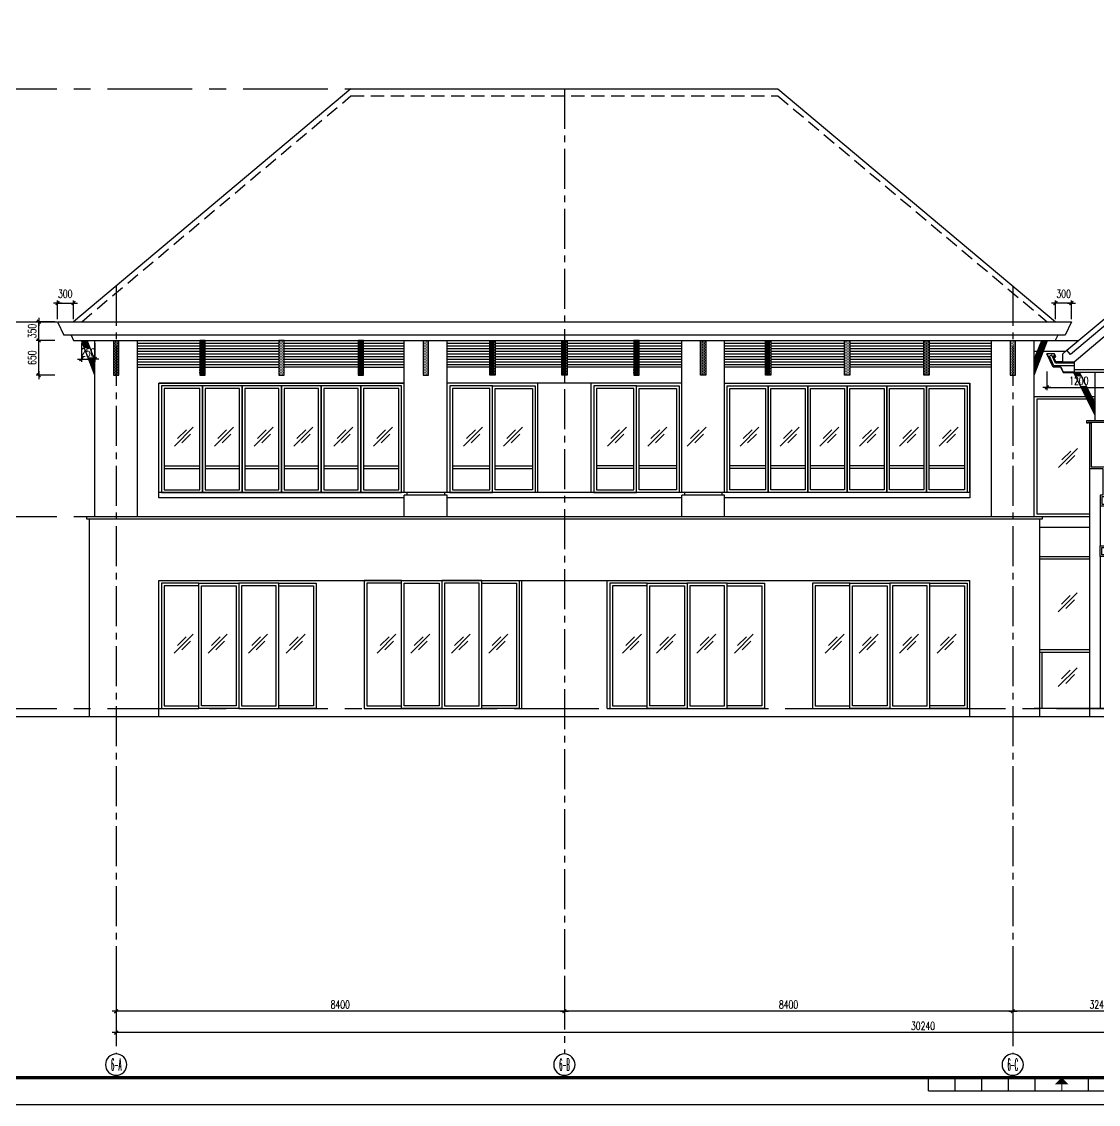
# Model space of a CAD drawing. Extents: x -395226 to -176901, y -140672 to 68263.
# Drawn here: x -264511 to -244335, y -127417 to -107127 of the extents above; entities that cross this region are included whole.
import ezdxf
from ezdxf.enums import TextEntityAlignment as Align

# ---------------------------------------------------------------- set-up
doc = ezdxf.new("R2010")
doc.units = 0
doc.header["$LTSCALE"] = 1000
doc.header["$MEASUREMENT"] = 0
for name, pattern in [('ACAD_ISO08W100', [36, 24, -3, 6, -3]), ('CENTER', [50.8, 31.75, -6.35, 6.35, -6.35]), ('HIDDEN', [0.375, 0.25, -0.125]), ('Plans$0$CENTER2', [1.125, 0.75, -0.125, 0.125, -0.125])]:
    doc.linetypes.add(name, pattern=pattern)
doc.layers.get('0').update_dxf_attribs({"linetype": 'CONTINUOUS'})
doc.layers.get('Defpoints').update_dxf_attribs({"linetype": 'CONTINUOUS'})
for name, color, linetype in [('A-AXIS', 3, 'CONTINUOUS'), ('A-AXIS-TEXT', 7, 'CONTINUOUS'), ('A-COLUMN', 1, 'CONTINUOUS'), ('A-DIM', 201, 'CONTINUOUS'), ('A-DOTE', 8, 'ACAD_ISO08W100'), ('A-FACADE', 5, 'CONTINUOUS'), ('A-FACADE-hatch', 252, 'CONTINUOUS'), ('A-FIN-GRAN', 34, 'CONTINUOUS'), ('A-FIN-METAL', 150, 'CONTINUOUS'), ('A-LINE', 8, 'CONTINUOUS'), ('A-PUB-DIM', 3, 'CONTINUOUS'), ('A-ROOF', 7, 'CONTINUOUS'), ('A-SITE', 7, 'CONTINUOUS'), ('A-WINDOW', 4, 'CONTINUOUS'), ('A_Elev_1', 1, 'CONTINUOUS'), ('A_Hatch', 8, 'CONTINUOUS'), ('A_Wall', 3, 'CONTINUOUS'), ('A_Window', 1, 'CONTINUOUS'), ('FIN 01', 8, 'CONTINUOUS'), ('GLZ 01', 8, 'CONTINUOUS'), ('Plans$0$Grid', 9, 'Plans$0$CENTER2'), ('图框', 7, 'CONTINUOUS')]:
    doc.layers.add(name, color=color, linetype=linetype)
doc.styles.add('COMPLEX', font='COMPLEX')
doc.styles.add('DIM_FONT', font='SIMPLEX', dxfattribs={"width": 0.7, "bigfont": 'GBCBIG'})
doc.dimstyles.new('DIM100', dxfattribs={"dimscale": 100, "dimtxt": 3, "dimasz": 0.01, "dimexe": 1, "dimexo": 1, "dimgap": 1, "dimtad": 1, "dimdec": 0, "dimzin": 0, "dimdsep": 46, "dimtxsty": 'DIM_FONT', "dimblk1": '_DIMX', "dimblk2": '_DIMX', "dimsah": 1, "dimcen": 0.01, "dimclrd": 256, "dimclre": 256, "dimclrt": 7, "dimadec": 0, "dimazin": 0, "dimtfac": 1, "dimtdec": 0, "dimtix": 1, "dimtmove": 2, "dimatfit": 3, "dimldrblk": '_DIMX', "dimfxl": 0, "dimtolj": 1, "dimtzin": 5, "dimarcsym": 0})

# ---------------------------------------------------------------- blocks, each defined once
blk = doc.blocks.new('A$C60017351')
at = {"layer": 'A-FIN-GRAN'}
for p, q in [((-570, 1450), (-600, 1450)), ((-400, -100), (-400, -850)), ((-400, -1050), (-400, -3900))]:
    blk.add_line(p, q, dxfattribs=at)
for points in [[(-625, 1450), (-650, 1450), (-650, 1500), (-200, 1500)], [(-625, 1450), (-625, 1470), (-200, 1470)], [(-600, 1450), (-600, 600), (-350, 600), (-350, 100), (-400, 100), (-400, -100), (-200, -100)], [(-570, 1450), (-570, 630), (-320, 630), (-320, 70), (-370, 70), (-370, -70), (-200, -70)], [(-600, 600), (-600, -4050)], [(-200, -1050), (-400, -1050), (-400, -850), (-200, -850)], [(-200, -1020), (-370, -1020), (-370, -880), (-200, -880)], [(-200, -3900), (-600, -3900), (-600, -4050)]]:
    blk.add_lwpolyline(points, dxfattribs=at)
blk.add_arc((-613, 1450), 12.5, 0, 180, dxfattribs=at)
at = {"layer": 'A-FIN-METAL'}
for points in [[(0, -850), (0, -1050), (-200, -1050), (-200, -850)], [(-10, -860), (-10, -1040), (-190, -1040), (-190, -860)]]:
    blk.add_lwpolyline(points, close=True, dxfattribs=at)
at = {"layer": 'A-WINDOW'}
for p, q in [((-170, -125), (-170, -825)), ((-130, -125), (-170, -125)), ((-130, -125), (-130, -825)), ((-100, -150), (-100, -100)), ((-130, -825), (-170, -825))]:
    blk.add_line(p, q, dxfattribs=at)
for points in [[(-170, -150), (-200, -150), (-200, -100)], [(-200, -150), (-200, -800)], [(-100, -150), (-130, -150)], [(-100, -150), (-100, -800)], [(0, -100), (0, -850)], [(-170, -800), (-200, -800), (-200, -850)], [(-100, -850), (-100, -800), (-130, -800)]]:
    blk.add_lwpolyline(points, dxfattribs=at)
blk = doc.blocks.new('glass hatch')
at = {"color": 9}
for p, q in [((0, 0), (355, 355)), ((61, 143), (225, 306)), ((143, 61), (306, 225))]:
    blk.add_line(p, q, dxfattribs=at)
blk = doc.blocks.new('A$C497E62DC')
for p, q in [((0, 0), (0, 3300)), ((800, 0), (800, 3300))]:
    blk.add_line(p, q)
at = {"color": 8}
blk.add_lwpolyline([(350, 3300), (350, 2650), (450, 2650), (450, 3300)], dxfattribs=at)
blk = doc.blocks.new('_DIMX')
blk.add_line((-150, 0), (150, 0))
at = {"const_width": 50}
blk.add_lwpolyline([(-70, -70), (70, 70)], dxfattribs=at)
blk = doc.blocks.new('*D913')
at = {"layer": 'A-DIM', "lineweight": -2}
for p, q in [((-263390, -113150), (-263390, -113500)), ((-263140, -113150), (-263140, -113500)), ((-263390, -113450), (-263391, -113450)), ((-263390, -113450), (-263140, -113450)), ((-263139, -113450), (-263139, -113450))]:
    blk.add_line(p, q, dxfattribs=at)
at = {"layer": 'Defpoints', "color": 0}
for p in [(-263390, -113100), (-263140, -113100), (-263140, -113450)]:
    blk.add_point(p, dxfattribs=at)
at = {"layer": 'A-DIM', "lineweight": -2, "xscale": 0.5, "yscale": 0.5, "zscale": 0.5}
blk.add_blockref('_DIMX', (-263390, -113450), dxfattribs=at)
at = {"layer": 'A-DIM', "lineweight": -2, "xscale": 0.5, "yscale": 0.5, "zscale": 0.5, "rotation": 180}
blk.add_blockref('_DIMX', (-263140, -113450), dxfattribs=at)
at = {"layer": 'A-DIM', "insert": (-263265, -113325), "char_height": 150, "attachment_point": 5, "style": 'DIM_FONT'}
blk.add_mtext('\\A1;250', dxfattribs=at)
blk = doc.blocks.new('*D914')
at = {"layer": 'A-DIM', "lineweight": -2}
for p, q in [((-263890, -113100), (-264240, -113100)), ((-264190, -113750), (-264190, -113101)), ((-263890, -113750), (-264240, -113750))]:
    blk.add_line(p, q, dxfattribs=at)
at = {"layer": 'Defpoints', "color": 0}
for p in [(-264190, -113100), (-263840, -113100), (-263840, -113750)]:
    blk.add_point(p, dxfattribs=at)
at = {"layer": 'A-DIM', "lineweight": -2, "xscale": 0.5, "yscale": 0.5, "zscale": 0.5}
for p, rotation in [((-264190, -113100), 90), ((-264190, -113750), 270)]:
    blk.add_blockref('_DIMX', p, dxfattribs=dict(at, rotation=rotation))
at = {"layer": 'A-DIM', "insert": (-264315, -113425), "char_height": 150, "attachment_point": 5, "rotation": 90, "style": 'DIM_FONT'}
blk.add_mtext('\\A1;650', dxfattribs=at)
blk = doc.blocks.new('*D915')
at = {"layer": 'A-DIM', "lineweight": -2}
for p, q in [((-263840, -112700), (-263840, -112350)), ((-263839, -112400), (-263540, -112400)), ((-263540, -112700), (-263540, -112350))]:
    blk.add_line(p, q, dxfattribs=at)
at = {"layer": 'Defpoints', "color": 0}
for p in [(-263540, -112400), (-263840, -112750), (-263540, -112750)]:
    blk.add_point(p, dxfattribs=at)
at = {"layer": 'A-DIM', "lineweight": -2, "xscale": 0.5, "yscale": 0.5, "zscale": 0.5, "rotation": 180}
blk.add_blockref('_DIMX', (-263840, -112400), dxfattribs=at)
at = {"layer": 'A-DIM', "lineweight": -2, "xscale": 0.5, "yscale": 0.5, "zscale": 0.5}
blk.add_blockref('_DIMX', (-263540, -112400), dxfattribs=at)
at = {"layer": 'A-DIM', "insert": (-263694, -112228), "char_height": 150, "attachment_point": 5, "style": 'DIM_FONT'}
blk.add_mtext('\\A1;300', dxfattribs=at)
blk = doc.blocks.new('*D916')
at = {"layer": 'A-DIM', "lineweight": -2}
for p, q in [((-263890, -112750), (-264240, -112750)), ((-264190, -112750), (-264190, -112749)), ((-264190, -113100), (-264190, -112750)), ((-263890, -113100), (-264240, -113100)), ((-264190, -113101), (-264190, -113101))]:
    blk.add_line(p, q, dxfattribs=at)
at = {"layer": 'Defpoints', "color": 0}
for p in [(-264190, -112750), (-263840, -112750), (-263840, -113100)]:
    blk.add_point(p, dxfattribs=at)
at = {"layer": 'A-DIM', "lineweight": -2, "xscale": 0.5, "yscale": 0.5, "zscale": 0.5}
for p, rotation in [((-264190, -112750), 270), ((-264190, -113100), 90)]:
    blk.add_blockref('_DIMX', p, dxfattribs=dict(at, rotation=rotation))
at = {"layer": 'A-DIM', "insert": (-264315, -112925), "char_height": 150, "attachment_point": 5, "rotation": 90, "style": 'DIM_FONT'}
blk.add_mtext('\\A1;350', dxfattribs=at)
blk = doc.blocks.new('*D917')
at = {"layer": 'A-DIM', "lineweight": -2}
for p, q in [((-245140, -112700), (-245140, -112350)), ((-244840, -112400), (-245139, -112400)), ((-244840, -112700), (-244840, -112350))]:
    blk.add_line(p, q, dxfattribs=at)
at = {"layer": 'Defpoints', "color": 0}
for p in [(-245140, -112400), (-245140, -112750), (-244840, -112750)]:
    blk.add_point(p, dxfattribs=at)
at = {"layer": 'A-DIM', "lineweight": -2, "xscale": 0.5, "yscale": 0.5, "zscale": 0.5, "rotation": 180}
blk.add_blockref('_DIMX', (-245140, -112400), dxfattribs=at)
at = {"layer": 'A-DIM', "lineweight": -2, "xscale": 0.5, "yscale": 0.5, "zscale": 0.5}
blk.add_blockref('_DIMX', (-244840, -112400), dxfattribs=at)
at = {"layer": 'A-DIM', "insert": (-244985, -112228), "char_height": 150, "attachment_point": 5, "style": 'DIM_FONT'}
blk.add_mtext('\\A1;300', dxfattribs=at)
blk = doc.blocks.new('*D920')
at = {"layer": 'A-PUB-DIM', "lineweight": -2}
for p, q in [((-245940, -125122), (-245940, -125723)), ((-242700, -125122), (-242700, -125723)), ((-242700, -125673), (-245939, -125673))]:
    blk.add_line(p, q, dxfattribs=at)
at = {"layer": 'Defpoints', "color": 0}
for p in [(-245940, -125072), (-242700, -125072), (-245940, -125673)]:
    blk.add_point(p, dxfattribs=at)
at = {"layer": 'A-PUB-DIM', "lineweight": -2, "xscale": 0.5, "yscale": 0.5, "zscale": 0.5, "rotation": 180}
blk.add_blockref('_DIMX', (-245940, -125673), dxfattribs=at)
at = {"layer": 'A-PUB-DIM', "lineweight": -2, "xscale": 0.5, "yscale": 0.5, "zscale": 0.5}
blk.add_blockref('_DIMX', (-242700, -125673), dxfattribs=at)
at = {"layer": 'A-PUB-DIM', "insert": (-244320, -125548), "char_height": 150, "attachment_point": 5, "style": 'DIM_FONT'}
blk.add_mtext('\\A1;3240', dxfattribs=at)
blk = doc.blocks.new('*D921')
at = {"layer": 'A-PUB-DIM', "lineweight": -2}
for p, q in [((-254340, -125122), (-254340, -125723)), ((-245940, -125122), (-245940, -125723)), ((-245940, -125673), (-254339, -125673))]:
    blk.add_line(p, q, dxfattribs=at)
at = {"layer": 'Defpoints', "color": 0}
for p in [(-254340, -125072), (-245940, -125072), (-254340, -125673)]:
    blk.add_point(p, dxfattribs=at)
at = {"layer": 'A-PUB-DIM', "lineweight": -2, "xscale": 0.5, "yscale": 0.5, "zscale": 0.5, "rotation": 180}
blk.add_blockref('_DIMX', (-254340, -125673), dxfattribs=at)
at = {"layer": 'A-PUB-DIM', "lineweight": -2, "xscale": 0.5, "yscale": 0.5, "zscale": 0.5}
blk.add_blockref('_DIMX', (-245940, -125673), dxfattribs=at)
at = {"layer": 'A-PUB-DIM', "insert": (-250140, -125548), "char_height": 150, "attachment_point": 5, "style": 'DIM_FONT'}
blk.add_mtext('\\A1;8400', dxfattribs=at)
blk = doc.blocks.new('*D922')
at = {"layer": 'A-PUB-DIM', "lineweight": -2}
for p, q in [((-262740, -125122), (-262740, -125723)), ((-254340, -125122), (-254340, -125723)), ((-254340, -125673), (-262739, -125673))]:
    blk.add_line(p, q, dxfattribs=at)
at = {"layer": 'Defpoints', "color": 0}
for p in [(-262740, -125072), (-254340, -125072), (-262740, -125673)]:
    blk.add_point(p, dxfattribs=at)
at = {"layer": 'A-PUB-DIM', "lineweight": -2, "xscale": 0.5, "yscale": 0.5, "zscale": 0.5, "rotation": 180}
blk.add_blockref('_DIMX', (-262740, -125673), dxfattribs=at)
at = {"layer": 'A-PUB-DIM', "lineweight": -2, "xscale": 0.5, "yscale": 0.5, "zscale": 0.5}
blk.add_blockref('_DIMX', (-254340, -125673), dxfattribs=at)
at = {"layer": 'A-PUB-DIM', "insert": (-258540, -125548), "char_height": 150, "attachment_point": 5, "style": 'DIM_FONT'}
blk.add_mtext('\\A1;8400', dxfattribs=at)
blk = doc.blocks.new('*D923')
at = {"layer": 'A-PUB-DIM', "lineweight": -2}
for p, q in [((-262740, -124815), (-262740, -126123)), ((-232500, -124815), (-232500, -126123)), ((-232500, -126073), (-262739, -126073))]:
    blk.add_line(p, q, dxfattribs=at)
at = {"layer": 'Defpoints', "color": 0}
for p in [(-262740, -124765), (-232500, -124765), (-262740, -126073)]:
    blk.add_point(p, dxfattribs=at)
at = {"layer": 'A-PUB-DIM', "lineweight": -2, "xscale": 0.5, "yscale": 0.5, "zscale": 0.5, "rotation": 180}
blk.add_blockref('_DIMX', (-262740, -126073), dxfattribs=at)
at = {"layer": 'A-PUB-DIM', "lineweight": -2, "xscale": 0.5, "yscale": 0.5, "zscale": 0.5}
blk.add_blockref('_DIMX', (-232500, -126073), dxfattribs=at)
at = {"layer": 'A-PUB-DIM', "insert": (-247620, -125948), "char_height": 150, "attachment_point": 5, "style": 'DIM_FONT'}
blk.add_mtext('\\A1;30240', dxfattribs=at)
blk = doc.blocks.new('_AXISO')
blk.add_circle((0, 0), 0.5)
at = {"layer": 'A-AXIS-TEXT', "style": 'COMPLEX', "width": 1.041667}
blk.add_attdef('A', text='', height=0.56, dxfattribs=at).set_placement((-0.25, -0.28), (0.25, -0.28), align=Align.FIT)
blk = doc.blocks.new('*D933')
at = {"layer": 'A-DIM', "lineweight": -2}
for p, q in [((-245300, -113681), (-245300, -114031)), ((-244100, -113681), (-244100, -114031)), ((-245299, -113981), (-244100, -113981))]:
    blk.add_line(p, q, dxfattribs=at)
at = {"layer": 'Defpoints', "color": 0}
for p in [(-245300, -113631), (-244100, -113631), (-244100, -113981)]:
    blk.add_point(p, dxfattribs=at)
at = {"layer": 'A-DIM', "lineweight": -2, "xscale": 0.5, "yscale": 0.5, "zscale": 0.5, "rotation": 180}
blk.add_blockref('_DIMX', (-245300, -113981), dxfattribs=at)
at = {"layer": 'A-DIM', "lineweight": -2, "xscale": 0.5, "yscale": 0.5, "zscale": 0.5}
blk.add_blockref('_DIMX', (-244100, -113981), dxfattribs=at)
at = {"layer": 'A-DIM', "insert": (-244700, -113856), "char_height": 150, "attachment_point": 5, "style": 'DIM_FONT'}
blk.add_mtext('\\A1;1200', dxfattribs=at)
blk = doc.blocks.new('TJAD_TK_A0')
at = {"layer": '图框'}
for p, q in [((1517.5, -436.65), (1517.5, -431.65)), ((1527.5, -436.65), (1527.5, -431.65)), ((1537.5, -436.65), (1537.5, -431.65)), ((1547.5, -436.65), (1547.5, -431.65)), ((1557.5, -436.65), (1557.5, -431.65)), ((1577.5, -436.65), (1577.5, -431.65)), ((1517.5, -436.65), (1617.5, -436.65)), ((973, -441.7), (2162, -441.7))]:
    blk.add_line(p, q, dxfattribs=at)
at = {"layer": '图框', "const_width": 1.2}
blk.add_lwpolyline([(2152, -431.7), (2152, 389.3), (998, 389.3), (998, -431.7)], close=True, dxfattribs=at)
at = {"layer": '图框', "const_width": 0.3}
blk.add_lwpolyline([(1567.5, -434.15), (1567.5, -436.65)], dxfattribs=at)
at = {"layer": '图框'}
blk.add_solid([(1570, -434.15), (1565, -434.15), (1567.5, -431.65)], dxfattribs=at)

msp = doc.modelspace()

# ---------------------------------------------------------------- hatches: boundary and pattern name
at = {"layer": 'A-FACADE-hatch'}
h = msp.add_hatch(dxfattribs=at)
h.set_pattern_fill('DOTS', color=256, scale=400, style=0)
h.set_pattern_definition([(360, (-263389.666, -113750.13), (12.5, 25), [0, -25])])
h.paths.add_polyline_path([(-263282.5, -113100.1), (-263389.7, -113100.1), (-263389.7, -113100.1), (-263139.7, -113750.1), (-263139.7, -113471.6)])
h = msp.add_hatch(dxfattribs=at)
h.set_pattern_fill('DOTS', color=256, scale=400, style=0)
h.set_pattern_definition([(360, (-262789.666, -113750.13), (12.5, 25), [0, -25])])
h.paths.add_polyline_path([(-262689.7, -113100.1), (-262789.7, -113100.1), (-262789.7, -113750.1), (-262689.7, -113750.1)])
h = msp.add_hatch(dxfattribs=at)
h.set_pattern_fill('DOTS', color=256, scale=400, style=0)
h.set_pattern_definition([(360, (-261173, -113750.13), (12.5, 25), [0, -25])])
h.paths.add_polyline_path([(-261073, -113100.1), (-261173, -113100.1), (-261173, -113750.1), (-261073, -113750.1)])
h = msp.add_hatch(dxfattribs=at)
h.set_pattern_fill('DOTS', color=256, scale=400, style=0)
h.set_pattern_definition([(360, (-259689.666, -113750.13), (12.5, 25), [0, -25])])
h.paths.add_polyline_path([(-259589.7, -113100.1), (-259689.7, -113100.1), (-259689.7, -113750.1), (-259589.7, -113750.1)])
h = msp.add_hatch(dxfattribs=at)
h.set_pattern_fill('DOTS', color=256, scale=400, style=0)
h.set_pattern_definition([(360, (-258206.333, -113750.13), (12.5, 25), [0, -25])])
h.paths.add_polyline_path([(-258106.3, -113100.1), (-258206.3, -113100.1), (-258206.3, -113750.1), (-258106.3, -113750.1)])
h = msp.add_hatch(dxfattribs=at)
h.set_pattern_fill('DOTS', color=256, scale=400, style=0)
h.set_pattern_definition([(360, (-256989.666, -113750.13), (12.5, 25), [0, -25])])
h.paths.add_polyline_path([(-256889.7, -113100.1), (-256989.7, -113100.1), (-256989.7, -113750.1), (-256889.7, -113750.1)])
h = msp.add_hatch(dxfattribs=at)
h.set_pattern_fill('DOTS', color=256, scale=400, style=0)
h.set_pattern_definition([(360, (-255739.666, -113750.13), (12.5, 25), [0, -25])])
h.paths.add_polyline_path([(-255639.7, -113100.1), (-255739.7, -113100.1), (-255739.7, -113750.1), (-255639.7, -113750.1)])
h = msp.add_hatch(dxfattribs=at)
h.set_pattern_fill('DOTS', color=256, scale=400, style=0)
h.set_pattern_definition([(360, (-254389.666, -113750.13), (12.5, 25), [0, -25])])
h.paths.add_polyline_path([(-254289.7, -113100.1), (-254389.7, -113100.1), (-254389.7, -113750.1), (-254289.7, -113750.1)])
h = msp.add_hatch(dxfattribs=at)
h.set_pattern_fill('DOTS', color=256, scale=400, style=0)
h.set_pattern_definition([(360, (-253039.666, -113750.13), (12.5, 25), [0, -25])])
h.paths.add_polyline_path([(-252939.7, -113100.1), (-253039.7, -113100.1), (-253039.7, -113750.1), (-252939.7, -113750.1)])
h = msp.add_hatch(dxfattribs=at)
h.set_pattern_fill('DOTS', color=256, scale=400, style=0)
h.set_pattern_definition([(360, (-251789.666, -113750.13), (12.5, 25), [0, -25])])
h.paths.add_polyline_path([(-251689.7, -113100.1), (-251789.7, -113100.1), (-251789.7, -113750.1), (-251689.7, -113750.1)])
h = msp.add_hatch(dxfattribs=at)
h.set_pattern_fill('DOTS', color=256, scale=400, style=0)
h.set_pattern_definition([(360, (-250573, -113750.13), (12.5, 25), [0, -25])])
h.paths.add_polyline_path([(-250473, -113100.1), (-250573, -113100.1), (-250573, -113750.1), (-250473, -113750.1)])
h = msp.add_hatch(dxfattribs=at)
h.set_pattern_fill('DOTS', color=256, scale=400, style=0)
h.set_pattern_definition([(360, (-249089.666, -113750.13), (12.5, 25), [0, -25])])
h.paths.add_polyline_path([(-248989.7, -113100.1), (-249089.7, -113100.1), (-249089.7, -113750.1), (-248989.7, -113750.1)])
h = msp.add_hatch(dxfattribs=at)
h.set_pattern_fill('DOTS', color=256, scale=400, style=0)
h.set_pattern_definition([(360, (-247606.333, -113750.13), (12.5, 25), [0, -25])])
h.paths.add_polyline_path([(-247506.3, -113100.1), (-247606.3, -113100.1), (-247606.3, -113750.1), (-247506.3, -113750.1)])
h = msp.add_hatch(dxfattribs=at)
h.set_pattern_fill('DOTS', color=256, scale=400, style=0)
h.set_pattern_definition([(360, (-245989.666, -113750.13), (12.5, 25), [0, -25])])
h.paths.add_polyline_path([(-245889.7, -113100.1), (-245989.7, -113100.1), (-245989.7, -113750.1), (-245889.7, -113750.1)])
h = msp.add_hatch(dxfattribs=at)
h.set_pattern_fill('DOTS', color=256, scale=400, style=0)
h.set_pattern_definition([(360, (-245539.666, -113750.13), (12.5, 25), [0, -25])])
h.paths.add_polyline_path([(-245539.7, -113452.8), (-245539.7, -113750.1), (-245289.7, -113100.1), (-245395.9, -113100.1)])
h = msp.add_hatch(dxfattribs=at)
h.set_pattern_fill('DOTS', color=256, scale=400, style=0)
h.set_pattern_definition([(180, (-443484.865, -64086.312), (-12.5, 25), [0, -25])])
h.paths.add_polyline_path([(-244799.7, -113700.1), (-244687.9, -113700.1), (-244399.7, -114276.5), (-244399.7, -114500.1)])
at = {"layer": 'A_Hatch'}
h = msp.add_hatch(dxfattribs=at)
h.set_pattern_fill('_USER', color=256, scale=50, style=0, pattern_type=0)
h.set_pattern_definition([(360, (-271966.5, -247952.684), (1e-14, 50), [])])
h.paths.add_polyline_path([(-246339.7, -113100.1), (-247506.3, -113100.1), (-247506.3, -113600.1), (-246339.7, -113600.1)])
h.paths.add_polyline_path([(-261173, -113100.1), (-262339.7, -113100.1), (-262339.7, -113600.1), (-261173, -113600.1)])
h.paths.add_polyline_path([(-259689.7, -113100.1), (-261073, -113100.1), (-261073, -113600.1), (-259689.7, -113600.1)])
h.paths.add_polyline_path([(-258539.7, -113100.1), (-259589.7, -113100.1), (-259589.7, -113600.1), (-258539.7, -113600.1)])
h.paths.add_polyline_path([(-258206.3, -113100.1), (-258539.7, -113100.1), (-258539.7, -113600.1), (-258206.3, -113600.1)])
h.paths.add_polyline_path([(-257339.7, -113100.1), (-258106.3, -113100.1), (-258106.3, -113600.1), (-257339.7, -113600.1)])
h.paths.add_polyline_path([(-255739.7, -113100.1), (-256539.7, -113100.1), (-256539.7, -113600.1), (-255739.7, -113600.1)])
h.paths.add_polyline_path([(-254389.7, -113100.1), (-255639.7, -113100.1), (-255639.7, -113600.1), (-254389.7, -113600.1)])
h.paths.add_polyline_path([(-253039.7, -113100.1), (-254289.7, -113100.1), (-254289.7, -113600.1), (-253039.7, -113600.1)])
h.paths.add_polyline_path([(-252139.7, -113100.1), (-252939.7, -113100.1), (-252939.7, -113600.1), (-252139.7, -113600.1)])
h.paths.add_polyline_path([(-250573, -113100.1), (-251339.7, -113100.1), (-251339.7, -113600.1), (-250573, -113600.1)])
h.paths.add_polyline_path([(-249089.7, -113100.1), (-250139.7, -113100.1), (-250139.7, -113600.1), (-249089.7, -113600.1)])
h.paths.add_polyline_path([(-250139.7, -113100.1), (-250473, -113100.1), (-250473, -113600.1), (-250139.7, -113600.1)])
h.paths.add_polyline_path([(-247606.3, -113100.1), (-248989.7, -113100.1), (-248989.7, -113600.1), (-247606.3, -113600.1)])

# ---------------------------------------------------------------- linework, layer by layer
at = {"layer": 'A-COLUMN'}
for p, q in [((-241663.3, -110681.1), (-244858.8, -113362.5)), ((-244858.8, -113362.5), (-244923.1, -113285.9))]:
    msp.add_line(p, q, dxfattribs=at)
for points in [[(-244999.7, -113500.1), (-244789.5, -113500.1), (-244099.7, -112921.3)], [(-244999.7, -113500.1), (-244999.7, -113350.1), (-244923.1, -113285.9)], [(-244399.7, -113700.1), (-244399.7, -114600.1)]]:
    msp.add_lwpolyline(points, dxfattribs=at)
at = {"layer": 'A-DOTE', "linetype": 'CENTER', "ltscale": 0.05}
for p, q in [((-267980.5, -108386.8), (-258339.7, -108386.8)), ((-267980.5, -112750.1), (-257855.5, -112750.1)), ((-267980.5, -116400.1), (-258405.5, -116400.1)), ((-267980.5, -120000.1), (-227080.5, -120000.1))]:
    msp.add_line(p, q, dxfattribs=at)
at = {"layer": 'A-FACADE'}
for p, q in [((-257339.7, -115950.1), (-257339.7, -113100.1)), ((-256539.7, -115950.1), (-256539.7, -113100.1)), ((-252139.7, -115950.1), (-252139.7, -113100.1)), ((-251339.7, -115950.1), (-251339.7, -113100.1)), ((-262339.7, -113600.1), (-261173, -113600.1)), ((-261073, -113600.1), (-259689.7, -113600.1)), ((-258206.3, -113600.1), (-259589.7, -113600.1)), ((-258106.3, -113600.1), (-257339.7, -113600.1)), ((-255739.7, -113600.1), (-256539.7, -113600.1)), ((-254389.7, -113600.1), (-255639.7, -113600.1)), ((-253039.7, -113600.1), (-254289.7, -113600.1)), ((-252139.7, -113600.1), (-252939.7, -113600.1)), ((-250573, -113600.1), (-251339.7, -113600.1)), ((-250473, -113600.1), (-249089.7, -113600.1)), ((-247606.3, -113600.1), (-248989.7, -113600.1)), ((-246339.7, -113600.1), (-247506.3, -113600.1)), ((-244099.7, -113650.1), (-244789.5, -113650.1)), ((-244099.7, -113700.1), (-244789.5, -113700.1)), ((-252139.7, -113900.1), (-256539.7, -113900.1)), ((-254839.7, -115950.1), (-254839.7, -113900.1)), ((-253839.7, -115950.1), (-253839.7, -113900.1)), ((-246739.7, -115950.1), (-246739.7, -113900.1)), ((-257339.7, -116400.1), (-257339.7, -116000.1)), ((-257289.7, -115950.1), (-257289.7, -116000.1)), ((-256589.7, -115950.1), (-256589.7, -116000.1)), ((-256539.7, -116400.1), (-256539.7, -116000.1)), ((-252139.7, -116400.1), (-252139.7, -116000.1)), ((-252089.7, -115950.1), (-252089.7, -116000.1)), ((-251389.7, -115950.1), (-251389.7, -116000.1)), ((-251339.7, -116400.1), (-251339.7, -116000.1)), ((-261939.7, -120150.1), (-261939.7, -117600.1)), ((-261939.7, -117600.1), (-246739.7, -117600.1)), ((-255139.7, -120000.1), (-255139.7, -117600.1)), ((-253539.7, -120000.1), (-253539.7, -117600.1)), ((-246739.7, -120150.1), (-246739.7, -117600.1))]:
    msp.add_line(p, q, dxfattribs=at)
for points in [[(-257339.7, -116050.1), (-261939.7, -116050.1), (-261939.7, -113900.1), (-257339.7, -113900.1)], [(-246739.7, -113900.1), (-246739.7, -116050.1), (-251339.7, -116050.1)], [(-251339.7, -113900.1), (-246739.7, -113900.1)], [(-257339.7, -115950.1), (-261939.7, -115950.1)], [(-256539.7, -115950.1), (-257339.7, -115950.1)], [(-256539.7, -116000.1), (-257339.7, -116000.1)], [(-252139.7, -115950.1), (-256539.7, -115950.1)], [(-252139.7, -116050.1), (-256539.7, -116050.1)], [(-251339.7, -115950.1), (-252139.7, -115950.1)], [(-251339.7, -116000.1), (-252139.7, -116000.1)], [(-246739.7, -115950.1), (-251339.7, -115950.1)], [(-263239.7, -120150.1), (-263239.7, -116450.1), (-263289.7, -116450.1), (-263289.7, -116400.1), (-245389.7, -116400.1), (-245389.7, -116450.1), (-245439.7, -116450.1), (-245439.7, -120150.1)], [(-245439.7, -116450.1), (-263239.7, -116450.1)]]:
    msp.add_lwpolyline(points, dxfattribs=at)
at = {"layer": 'A-FIN-GRAN'}
for p, q in [((-245142.9, -113100.1), (-244701.7, -113100.1)), ((-245539.7, -113300.1), (-245477.4, -113300.1)), ((-245366.6, -113300.1), (-244940.1, -113300.1)), ((-245389.7, -116400.1), (-244499.7, -116400.1)), ((-245439.7, -116600.1), (-244499.7, -116600.1)), ((-244499.7, -120000.1), (-245439.7, -120000.1))]:
    msp.add_line(p, q, dxfattribs=at)
at = {"layer": 'A-FIN-METAL'}
for p, q in [((-245183.1, -113600.1), (-245299.7, -113350.1)), ((-245156.8, -113353), (-245299.7, -113350.1)), ((-245179.9, -113595.1), (-245291.7, -113355.3)), ((-245160, -113357.9), (-245291.7, -113355.3)), ((-245205.3, -113375.1), (-245250.6, -113396.3)), ((-245167.2, -113575.1), (-245250.6, -113396.3)), ((-245135.3, -113525.1), (-245205.3, -113375.1)), ((-245160.9, -113389.7), (-245178.2, -113397.8)), ((-245130.4, -113500.1), (-245178.2, -113397.8)), ((-245165.5, -113391.8), (-245153.2, -113418.1)), ((-245160.9, -113389.7), (-245150.8, -113411.5)), ((-245137.9, -113405.5), (-245160, -113357.9)), ((-245131.2, -113407.9), (-245156.8, -113353)), ((-245153.2, -113418.1), (-245131.2, -113407.9)), ((-245150.8, -113411.5), (-245137.9, -113405.5)), ((-245043.1, -113600.1), (-245183.1, -113600.1)), ((-245039.9, -113595.1), (-245179.9, -113595.1)), ((-244789.5, -113575.1), (-245167.2, -113575.1)), ((-244789.5, -113525.1), (-245135.3, -113525.1)), ((-244999.7, -113500.1), (-245130.4, -113500.1)), ((-245043.1, -113600.1), (-244996.5, -113700.1)), ((-245039.9, -113595.1), (-244993.3, -113695.1)), ((-244999.7, -113500.1), (-244999.7, -113525.1)), ((-244920.1, -113500.1), (-244920.1, -113525.1)), ((-244869.6, -113500.1), (-244869.6, -113525.1)), ((-244789.5, -113500.1), (-244789.5, -113700.1)), ((-244996.5, -113700.1), (-244789.5, -113700.1)), ((-244789.5, -113695.1), (-244993.3, -113695.1))]:
    msp.add_line(p, q, dxfattribs=at)
at = {"layer": 'A-LINE', "color": 8}
for p, q in [((-258339.7, -108386.8), (-250339.7, -108386.8)), ((-263839.7, -112750.1), (-263723.1, -113000.1)), ((-244839.7, -112750.1), (-244956.2, -113000.1)), ((-244956.2, -113000.1), (-263723.1, -113000.1)), ((-263583.1, -113000.1), (-263536.5, -113100.1)), ((-245096.2, -113000.1), (-245142.9, -113100.1)), ((-263536.5, -113100.1), (-245142.9, -113100.1)), ((-263139.7, -113471.6), (-263282.5, -113100.1))]:
    msp.add_line(p, q, dxfattribs=at)
at = {"layer": 'A-LINE'}
for p, q in [((-263139.7, -113750.1), (-263389.7, -113100.1)), ((-245539.7, -113750.1), (-245289.7, -113100.1)), ((-245539.7, -113452.8), (-245395.9, -113100.1))]:
    msp.add_line(p, q, dxfattribs=at)
at = {"layer": 'A-LINE', "color": 8}
for points in [[(-258339.7, -108386.8), (-263539.7, -112750.1)], [(-250339.7, -108386.8), (-245139.7, -112750.1)], [(-263839.7, -112750.1), (-244839.7, -112750.1)]]:
    msp.add_lwpolyline(points, dxfattribs=at)
at = {"layer": 'A-LINE'}
for points in [[(-261173, -113750.1), (-261073, -113750.1), (-261073, -113100.1), (-261173, -113100.1)], [(-259689.7, -113750.1), (-259589.7, -113750.1), (-259589.7, -113100.1), (-259689.7, -113100.1)], [(-258206.3, -113750.1), (-258106.3, -113750.1), (-258106.3, -113100.1), (-258206.3, -113100.1)], [(-255639.7, -113750.1), (-255739.7, -113750.1), (-255739.7, -113100.1), (-255639.7, -113100.1)], [(-254289.7, -113750.1), (-254389.7, -113750.1), (-254389.7, -113100.1), (-254289.7, -113100.1)], [(-253039.7, -113750.1), (-252939.7, -113750.1), (-252939.7, -113100.1), (-253039.7, -113100.1)], [(-250473, -113750.1), (-250573, -113750.1), (-250573, -113100.1), (-250473, -113100.1)], [(-248989.7, -113750.1), (-249089.7, -113750.1), (-249089.7, -113100.1), (-248989.7, -113100.1)], [(-247506.3, -113750.1), (-247606.3, -113750.1), (-247606.3, -113100.1), (-247506.3, -113100.1)]]:
    msp.add_lwpolyline(points, close=True, dxfattribs=at)
for points in [[(-256989.7, -113100.1), (-256989.7, -113750.1), (-256889.7, -113750.1), (-256889.7, -113100.1)], [(-251689.7, -113100.1), (-251689.7, -113750.1), (-251789.7, -113750.1), (-251789.7, -113100.1)], [(-244799.7, -113700.1), (-244399.7, -114500.1)], [(-244687.9, -113700.1), (-244399.7, -114276.5)]]:
    msp.add_lwpolyline(points, dxfattribs=at)
at = {"layer": 'A-ROOF'}
msp.add_line((-244923.1, -113285.9), (-241699.7, -110581.1), dxfattribs=at)
at = {"layer": 'A-ROOF', "color": 8, "linetype": 'HIDDEN'}
msp.add_lwpolyline([(-263384.1, -112750.1), (-258339.7, -108517.4), (-250339.7, -108517.4), (-245295.2, -112750.1)], dxfattribs=at)
at = {"layer": 'A-SITE', "ltscale": 0.05}
msp.add_lwpolyline([(-274494.7, -120150.1), (-244099.7, -120150.1)], dxfattribs=at)
at = {"layer": 'A-WINDOW'}
for p, q in [((-245539.7, -114150.1), (-244574.7, -114150.1)), ((-244462.9, -114150.1), (-244399.7, -114150.1)), ((-261839.7, -115450.1), (-261173, -115450.1)), ((-261073, -115450.1), (-260431.3, -115450.1)), ((-260331.3, -115450.1), (-259689.7, -115450.1)), ((-259589.7, -115450.1), (-258948, -115450.1)), ((-258848, -115450.1), (-258206.3, -115450.1)), ((-258106.3, -115450.1), (-257439.7, -115450.1)), ((-256439.7, -115450.1), (-255739.7, -115450.1)), ((-255639.7, -115450.1), (-254939.7, -115450.1)), ((-253039.7, -115450.1), (-253739.7, -115450.1)), ((-252239.7, -115450.1), (-252939.7, -115450.1)), ((-250573, -115450.1), (-251239.7, -115450.1)), ((-249831.3, -115450.1), (-250473, -115450.1)), ((-249089.7, -115450.1), (-249731.3, -115450.1)), ((-248348, -115450.1), (-248989.7, -115450.1)), ((-247606.3, -115450.1), (-248248, -115450.1)), ((-246839.7, -115450.1), (-247506.3, -115450.1)), ((-261839.7, -115500.1), (-261173, -115500.1)), ((-261073, -115500.1), (-260431.3, -115500.1)), ((-260331.3, -115500.1), (-259689.7, -115500.1)), ((-259589.7, -115500.1), (-258948, -115500.1)), ((-258848, -115500.1), (-258206.3, -115500.1)), ((-258106.3, -115500.1), (-257439.7, -115500.1)), ((-256439.7, -115500.1), (-255739.7, -115500.1)), ((-255639.7, -115500.1), (-254939.7, -115500.1)), ((-253039.7, -115500.1), (-253739.7, -115500.1)), ((-252239.7, -115500.1), (-252939.7, -115500.1)), ((-250573, -115500.1), (-251239.7, -115500.1)), ((-249831.3, -115500.1), (-250473, -115500.1)), ((-249089.7, -115500.1), (-249731.3, -115500.1)), ((-248348, -115500.1), (-248989.7, -115500.1)), ((-247606.3, -115500.1), (-248248, -115500.1)), ((-246839.7, -115500.1), (-247506.3, -115500.1)), ((-245439.7, -117150.1), (-244499.7, -117150.1)), ((-244499.7, -117200.1), (-245439.7, -117200.1)), ((-244499.7, -118900.1), (-245439.7, -118900.1)), ((-244499.7, -118950.1), (-245439.7, -118950.1))]:
    msp.add_line(p, q, dxfattribs=at)
for points in [[(-261889.7, -115950.1), (-261123, -115950.1), (-261123, -113950.1), (-261889.7, -113950.1)], [(-261839.7, -115900.1), (-261173, -115900.1), (-261173, -114000.1), (-261839.7, -114000.1)], [(-261123, -115950.1), (-260381.3, -115950.1), (-260381.3, -113950.1), (-261123, -113950.1)], [(-261073, -115900.1), (-260431.3, -115900.1), (-260431.3, -114000.1), (-261073, -114000.1)], [(-260381.3, -115950.1), (-259639.7, -115950.1), (-259639.7, -113950.1), (-260381.3, -113950.1)], [(-260331.3, -115900.1), (-259689.7, -115900.1), (-259689.7, -114000.1), (-260331.3, -114000.1)], [(-259639.7, -115950.1), (-258898, -115950.1), (-258898, -113950.1), (-259639.7, -113950.1)], [(-259589.7, -115900.1), (-258948, -115900.1), (-258948, -114000.1), (-259589.7, -114000.1)], [(-258898, -115950.1), (-258156.3, -115950.1), (-258156.3, -113950.1), (-258898, -113950.1)], [(-258848, -115900.1), (-258206.3, -115900.1), (-258206.3, -114000.1), (-258848, -114000.1)], [(-258156.3, -115950.1), (-257389.7, -115950.1), (-257389.7, -113950.1), (-258156.3, -113950.1)], [(-258106.3, -115900.1), (-257439.7, -115900.1), (-257439.7, -114000.1), (-258106.3, -114000.1)], [(-256489.7, -115950.1), (-255689.7, -115950.1), (-255689.7, -113950.1), (-256489.7, -113950.1)], [(-256439.7, -115900.1), (-255739.7, -115900.1), (-255739.7, -114000.1), (-256439.7, -114000.1)], [(-254889.7, -115950.1), (-255689.7, -115950.1), (-255689.7, -113950.1), (-254889.7, -113950.1)], [(-254939.7, -115900.1), (-255639.7, -115900.1), (-255639.7, -114000.1), (-254939.7, -114000.1)], [(-253789.7, -115950.1), (-252989.7, -115950.1), (-252989.7, -113950.1), (-253789.7, -113950.1)], [(-253739.7, -115900.1), (-253039.7, -115900.1), (-253039.7, -114000.1), (-253739.7, -114000.1)], [(-252189.7, -115950.1), (-252989.7, -115950.1), (-252989.7, -113950.1), (-252189.7, -113950.1)], [(-252239.7, -115900.1), (-252939.7, -115900.1), (-252939.7, -114000.1), (-252239.7, -114000.1)], [(-250523, -115950.1), (-251289.7, -115950.1), (-251289.7, -113950.1), (-250523, -113950.1)], [(-250573, -115900.1), (-251239.7, -115900.1), (-251239.7, -114000.1), (-250573, -114000.1)], [(-249781.3, -115950.1), (-250523, -115950.1), (-250523, -113950.1), (-249781.3, -113950.1)], [(-249831.3, -115900.1), (-250473, -115900.1), (-250473, -114000.1), (-249831.3, -114000.1)], [(-249039.7, -115950.1), (-249781.3, -115950.1), (-249781.3, -113950.1), (-249039.7, -113950.1)], [(-249089.7, -115900.1), (-249731.3, -115900.1), (-249731.3, -114000.1), (-249089.7, -114000.1)], [(-248298, -115950.1), (-249039.7, -115950.1), (-249039.7, -113950.1), (-248298, -113950.1)], [(-248348, -115900.1), (-248989.7, -115900.1), (-248989.7, -114000.1), (-248348, -114000.1)], [(-247556.3, -115950.1), (-248298, -115950.1), (-248298, -113950.1), (-247556.3, -113950.1)], [(-247606.3, -115900.1), (-248248, -115900.1), (-248248, -114000.1), (-247606.3, -114000.1)], [(-246789.7, -115950.1), (-247556.3, -115950.1), (-247556.3, -113950.1), (-246789.7, -113950.1)], [(-246839.7, -115900.1), (-247506.3, -115900.1), (-247506.3, -114000.1), (-246839.7, -114000.1)], [(-261189.7, -117650.1), (-260439.7, -117650.1), (-260439.7, -120000.1), (-261189.7, -120000.1)], [(-259689.7, -117650.1), (-260439.7, -117650.1), (-260439.7, -120000.1), (-259689.7, -120000.1)], [(-257389.7, -117600.1), (-256639.7, -117600.1), (-256639.7, -120000.1), (-257389.7, -120000.1)], [(-257339.7, -117650.1), (-256689.7, -117650.1), (-256689.7, -119950.1), (-257339.7, -119950.1)], [(-255889.7, -117600.1), (-256639.7, -117600.1), (-256639.7, -120000.1), (-255889.7, -120000.1)], [(-255939.7, -117650.1), (-256589.7, -117650.1), (-256589.7, -119950.1), (-255939.7, -119950.1)], [(-252789.7, -117650.1), (-252039.7, -117650.1), (-252039.7, -120000.1), (-252789.7, -120000.1)], [(-251289.7, -117650.1), (-252039.7, -117650.1), (-252039.7, -120000.1), (-251289.7, -120000.1)], [(-248989.7, -117650.1), (-248239.7, -117650.1), (-248239.7, -120000.1), (-248989.7, -120000.1)], [(-247489.7, -117650.1), (-248239.7, -117650.1), (-248239.7, -120000.1), (-247489.7, -120000.1)], [(-261139.7, -117700.1), (-260489.7, -117700.1), (-260489.7, -119950.1), (-261139.7, -119950.1)], [(-259739.7, -117700.1), (-260389.7, -117700.1), (-260389.7, -119950.1), (-259739.7, -119950.1)], [(-252739.7, -117700.1), (-252089.7, -117700.1), (-252089.7, -119950.1), (-252739.7, -119950.1)], [(-251339.7, -117700.1), (-251989.7, -117700.1), (-251989.7, -119950.1), (-251339.7, -119950.1)], [(-248939.7, -117700.1), (-248289.7, -117700.1), (-248289.7, -119950.1), (-248939.7, -119950.1)], [(-247539.7, -117700.1), (-248189.7, -117700.1), (-248189.7, -119950.1), (-247539.7, -119950.1)]]:
    msp.add_lwpolyline(points, close=True, dxfattribs=at)
for points in [[(-244549.7, -114200.1), (-245489.7, -114200.1), (-245489.7, -116350.1), (-244499.7, -116350.1)], [(-244399.7, -114200.1), (-244437.9, -114200.1)], [(-261189.7, -117650.1), (-261889.7, -117650.1), (-261889.7, -120000.1), (-261189.7, -120000.1)], [(-259689.7, -117650.1), (-258989.7, -117650.1), (-258989.7, -120000.1), (-259689.7, -120000.1)], [(-257389.7, -117600.1), (-258089.7, -117600.1), (-258089.7, -120000.1), (-257389.7, -120000.1)], [(-257389.7, -117650.1), (-258039.7, -117650.1), (-258039.7, -119950.1), (-257389.7, -119950.1)], [(-255889.7, -117600.1), (-255189.7, -117600.1), (-255189.7, -120000.1), (-255889.7, -120000.1)], [(-255889.7, -117650.1), (-255239.7, -117650.1), (-255239.7, -119950.1), (-255889.7, -119950.1)], [(-252789.7, -117650.1), (-253489.7, -117650.1), (-253489.7, -120000.1), (-252789.7, -120000.1)], [(-251289.7, -117650.1), (-250589.7, -117650.1), (-250589.7, -120000.1), (-251289.7, -120000.1)], [(-248989.7, -117650.1), (-249689.7, -117650.1), (-249689.7, -120000.1), (-248989.7, -120000.1)], [(-247489.7, -117650.1), (-246789.7, -117650.1), (-246789.7, -120000.1), (-247489.7, -120000.1)], [(-261189.7, -117700.1), (-261839.7, -117700.1), (-261839.7, -119950.1), (-261189.7, -119950.1)], [(-259689.7, -117700.1), (-259039.7, -117700.1), (-259039.7, -119950.1), (-259689.7, -119950.1)], [(-252789.7, -117700.1), (-253439.7, -117700.1), (-253439.7, -119950.1), (-252789.7, -119950.1)], [(-251289.7, -117700.1), (-250639.7, -117700.1), (-250639.7, -119950.1), (-251289.7, -119950.1)], [(-248989.7, -117700.1), (-249639.7, -117700.1), (-249639.7, -119950.1), (-248989.7, -119950.1)], [(-247489.7, -117700.1), (-246839.7, -117700.1), (-246839.7, -119950.1), (-247489.7, -119950.1)], [(-245389.7, -120000.1), (-245389.7, -118950.1)]]:
    msp.add_lwpolyline(points, dxfattribs=at)
at = {"layer": 'A_Elev_1', "color": 1}
for p, q in [((-253539.7, -120000.1), (-250539.7, -120000.1)), ((-249739.7, -120000.1), (-246739.7, -120000.1))]:
    msp.add_line(p, q, dxfattribs=at)
at = {"layer": 'A_Window'}
msp.add_line((-261939.7, -115950.1), (-261939.7, -113900.1), dxfattribs=at)
msp.add_lwpolyline([(-257339.7, -113900.1), (-261939.7, -113900.1)], dxfattribs=at)
at = {"layer": 'FIN 01'}
msp.add_line((-244399.7, -120000.1), (-245539.7, -120000.1), dxfattribs=at)
at = {"layer": 'Plans$0$Grid', "color": 8}
for p, q in [((-254339.7, -108386.8), (-254339.7, -126473.1)), ((-262739.7, -112078.8), (-262739.7, -126473.1)), ((-245939.7, -112078.8), (-245939.7, -126473.1))]:
    msp.add_line(p, q, dxfattribs=at)

# ---------------------------------------------------------------- block references
msp.add_blockref('A$C60017351', (-243899.7, -116100.1))
at = {"layer": 'A-AXIS'}
ref = msp.add_blockref('_AXISO', (-262739.7, -126673.1), dxfattribs=dict(at, xscale=-400.0000000232831, yscale=399.9999999941792, zscale=400))
ref.add_attrib('A', '6-A', dxfattribs={"layer": 'A-AXIS-TEXT', "height": 224, "style": 'COMPLEX', "width": 0.287528}).set_placement((-262836, -126785.1), (-262639.7, -126785.1), align=Align.FIT)
ref = msp.add_blockref('_AXISO', (-254339.7, -126673.1), dxfattribs=dict(at, xscale=-400.0000000232831, yscale=399.9999999941792, zscale=400))
ref.add_attrib('A', '6-B', dxfattribs={"layer": 'A-AXIS-TEXT', "height": 224, "style": 'COMPLEX', "width": 0.292092}).set_placement((-254436, -126785.1), (-254239.7, -126785.1), align=Align.FIT)
ref = msp.add_blockref('_AXISO', (-245939.7, -126673.1), dxfattribs=dict(at, xscale=-400.0000000232831, yscale=399.9999999941792, zscale=400))
ref.add_attrib('A', '6-C', dxfattribs={"layer": 'A-AXIS-TEXT', "height": 224, "style": 'COMPLEX', "width": 0.301669}).set_placement((-246036, -126785.1), (-245839.7, -126785.1), align=Align.FIT)
at = {"layer": 'A-FACADE'}
for p in [(-263139.7, -116400.1), (-246339.7, -116400.1)]:
    msp.add_blockref('A$C497E62DC', p, dxfattribs=at)
at = {"layer": 'A-WINDOW'}
for p in [(-261649.5, -115080.9), (-260895.3, -115080.9), (-260153.7, -115080.9), (-259412, -115080.9), (-258657.8, -115080.9), (-257916.2, -115080.9), (-256232.8, -115080.9), (-255478.7, -115080.9), (-253532.8, -115080.9), (-252778.7, -115080.9), (-251049.5, -115080.9), (-250295.3, -115080.9), (-249553.7, -115080.9), (-248812, -115080.9), (-248057.8, -115080.9), (-247316.2, -115080.9), (-245078.3, -115480.6), (-261651.1, -118960.4), (-261014.7, -118960.4), (-260258.5, -118960.4), (-259555, -118960.4), (-257851.1, -118960.4), (-257214.7, -118960.4), (-256458.5, -118960.4), (-255755, -118960.4), (-253251.1, -118960.4), (-252614.7, -118960.4), (-251155, -118960.4), (-249451.1, -118960.4), (-248814.7, -118960.4), (-248058.5, -118960.4), (-247355, -118960.4), (-245086.5, -119588.7)]:
    msp.add_blockref('glass hatch', p, dxfattribs=at)
at = {"layer": 'A_Wall', "color": 9}
for p in [(-252037, -115080.9), (-251858.5, -118960.4)]:
    msp.add_blockref('glass hatch', p, dxfattribs=at)
at = {"layer": 'GLZ 01'}
msp.add_blockref('glass hatch', (-245086.5, -118188.1), dxfattribs=at)
at = {"layer": '图框', "xscale": 50, "yscale": 50, "zscale": 50}
msp.add_blockref('TJAD_TK_A0', (-323394.7, -105332.1), dxfattribs=at)

# ---------------------------------------------------------------- dimensions: what is measured, and where the dimension line sits
at = {"layer": 'A-DIM'}
for base, p1, p2, angle, picture, middle in [((-263539.7, -112400.1), (-263839.7, -112750.1), (-263539.7, -112750.1), 0, '*D915', (-263693.8, -112227.6)), ((-245139.7, -112400.1), (-244839.7, -112750.1), (-245139.7, -112750.1), 180, '*D917', (-244985.5, -112227.6))]:
    dim = msp.add_linear_dim(base=base, p1=p1, p2=p2, angle=angle, dimstyle='DIM100', override={"dimscale": 50, "dimclrt": 256}, dxfattribs=at)
    dim.commit()
    dim.dimension.update_dxf_attribs({"geometry": picture, "text_midpoint": middle, "dimtype": 129})
for p1, p2, distance, picture, middle in [((-263839.7, -113100.1), (-263839.7, -112750.1), 350, '*D916', (-264314.7, -112925.1)), ((-263839.7, -113750.1), (-263839.7, -113100.1), 350, '*D914', (-264314.7, -113425.1)), ((-263389.7, -113100.1), (-263139.7, -113100.1), -350, '*D913', (-263264.7, -113325.1)), ((-245299.7, -113631), (-244099.7, -113631), -350, '*D933', (-244699.7, -113856))]:
    dim = msp.add_aligned_dim(p1=p1, p2=p2, distance=distance, dimstyle='DIM100', override={"dimscale": 50, "dimclrt": 256}, dxfattribs=at)
    dim.commit()
    dim.dimension.update_dxf_attribs({"geometry": picture, "text_midpoint": middle})
at = {"layer": 'A-PUB-DIM'}
for base, p1, p2, picture, middle in [((-262739.7, -126073.1), (-232499.7, -124764.7), (-262739.7, -124764.7), '*D923', (-247619.7, -125948.1)), ((-262739.7, -125673.1), (-254339.7, -125072.4), (-262739.7, -125072.4), '*D922', (-258539.7, -125548.1)), ((-254339.7, -125673.1), (-245939.7, -125072.4), (-254339.7, -125072.4), '*D921', (-250139.7, -125548.1)), ((-245939.7, -125673.1), (-242699.7, -125072.4), (-245939.7, -125072.4), '*D920', (-244319.7, -125548.1))]:
    dim = msp.add_linear_dim(base=base, p1=p1, p2=p2, dimstyle='DIM100', override={"dimscale": 50, "dimclrt": 256}, dxfattribs=at)
    dim.commit()
    dim.dimension.update_dxf_attribs({"geometry": picture, "text_midpoint": middle})

doc.saveas('drawing.dxf')
